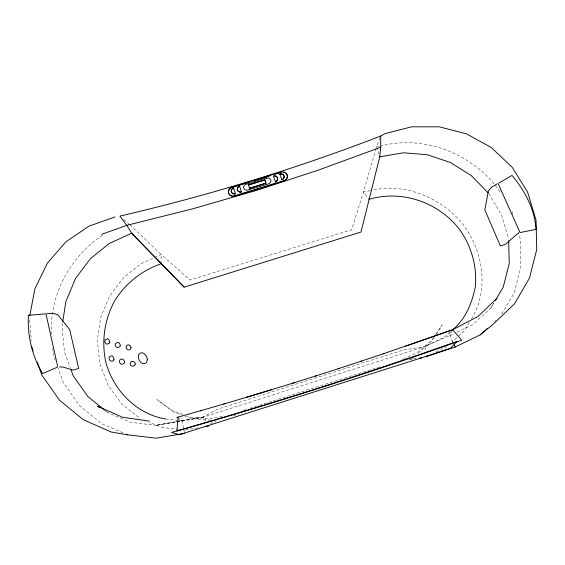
<?xml version="1.0" encoding="UTF-8"?>
<svg xmlns="http://www.w3.org/2000/svg" width="565" height="565" viewBox="0 0 565 565"><rect width="100%" height="100%" fill="white"/><g stroke="black" fill="none" stroke-linecap="round" stroke-linejoin="round"><path stroke-width="0.42" stroke-dasharray="2.83 2.12" d="M161.032 263.834L161.18 254.504L129.484 224.354M62.531 323.138L62.002 326.591L64.452 351.924L70.201 367.589M376.085 148.475L363.528 191.867L351.663 229.708L190.052 280.021L161.18 254.504L140.876 263.742L123.311 277.902L109.603 296.166L100.704 317.445L97.321 340.434L99.814 363.62L108.19 385.422L122.012 404.25L140.417 418.658M378.967 154.33L376.573 146.801L380.429 136.808M450.637 331.634L448.596 336.048L423.814 346.846L202.362 417.394L180.715 421.349L178.413 419.173M452.713 341.705L449.895 335.624L451.965 331.203M501.777 313.963L514.291 292.727L520.937 266.157L520.111 238.536L518.119 231.855M457.021 332.178L472.856 324.508L490.83 308.024L493.93 302.812M469.254 322.551L463.773 331.443L452.021 342.002M471.542 318.851C489.05 290.191 483.308 252.096 464.042 225.675C442.6 198.329 405.727 182.198 371.297 190.511M490.83 308.024L493.93 303.137M433.581 337.446L431.688 340.257L417.245 352.546L405.317 358.146M435.467 334.642L442.077 324.826L441.145 327.057L436.244 334.346M434.28 337.256L430.848 342.362L417.182 353.994M494.763 321.471L496.021 320.306M450.023 332.001L444.111 337.291L425.014 346.458L425.403 350.731M102.576 235.266C70.173 256.51 49.452 295.022 51.464 333.844M202.362 417.394L217.673 409.124L403.424 349.982L423.814 346.846M210.364 423.941L216.395 420.727M449.895 335.624L453.85 333.71M435.989 351.889L446.802 346.691M402.139 359.637L404.519 358.521M243.162 410.416L246.517 409.343M249.871 408.276L381.495 366.304M233.416 415.572L236.763 414.505M222.285 416.426L209.622 418.729L190.193 417.139L186.923 415.946M176.245 421.751L156.053 425.325L130.84 422.38L107.555 412.514L103.981 410.268M177.085 421.603L203.577 416.998L205.837 420.727M203.577 416.998L156.053 425.325L182.043 420.918L184.416 432.543M370.428 190.666L363.528 191.867L369.122 199.325M185.588 430.007L198.597 427.754M376.573 146.801L379.143 146.363M379.998 146.215C424.887 133.997 475.391 154.669 500.894 193.004M410.741 359.065L415.812 358.288M409.145 359.707L415.854 358.683M210.823 420.141L191.57 418.559L185.08 416.193M165.637 418.962L182.135 420.713M178.639 429.259L162.141 427.493L149.266 422.26M182.827 414.449L172.191 410.571L156.915 399.568L173.73 412.047L181.838 415.007M123.015 432.804L101.594 423.651L79.552 405.628L63.167 382.251L57.863 367.589M104.843 410.31L107.555 412.514M123.742 219.347L128.22 223.154L129.011 225.484M178.046 417.097L182.043 420.918M488.866 193.555L501.614 215.103L508.627 238.967M55.215 360.258L53.442 355.371L53.209 352.786M512.123 211.811L512.872 214.319M52.813 348.485L53.124 351.924M29.663 319.917L31.273 340.752"/><path stroke-width="0.85" d="M380.725 136.038C295.799 168.78 208.577 195.532 119.907 216.091L126.807 225.35L131.666 233.253L184.162 287.147L360.971 232.053L379.765 156.844L380.697 147.274L380.725 136.038L385.189 133.594L411.638 126.814L439.273 126.828L466.422 133.82L491.317 147.543L512.222 167.325L527.562 192.029L536.023 220.082L536.75 249.518L529.462 278.142L514.56 303.73L493.111 324.246L480.257 334.84L455.178 347.03L425.954 356.72L428.27 355.604M178.046 417.097L176.916 431.039C272.768 403.791 367.759 373.507 461.69 340.236L452.657 329.727L383.112 353.86M62.8 321.414L65.851 301.562L75.562 278.467L90.365 258.714L109.257 243.451L131.666 233.253L184.162 287.147M29.79 315.581L34.924 288.75L47.439 263.057L65.907 241.806L88.938 226.17L114.985 216.925M495.258 300.58L503.224 287.175L509.242 263.565L508.67 240.725M497.023 298.242L478.004 316.428L452.657 329.727M480.257 334.84L484.671 330.772M485.928 329.607L487.192 328.449M451.986 330.243C465.341 319.889 471.874 303.398 475.229 287.303C477.34 266.772 471.535 246.347 459.627 229.574C438.737 202.411 402.209 189.494 369.122 199.325M517.215 233.959L505.506 244.313L500.378 245.923L484.841 209.799L488.4 190.815L491.373 187.411L497.045 183.893M499.135 182.919L512.017 175.425C524.814 190.511 534.758 209.46 536.079 229.319L520.019 232.561L498.062 183.42M517.872 233.592L518.564 233.232M161.032 263.834C141.504 270.501 125.013 283.814 114.342 301.47C104.468 319.938 101.389 341.267 105.726 361.762C113.071 389.984 136.419 414.244 165.637 418.962M380.697 147.274L318.173 170.185L255.599 190.659L192.107 208.979L126.807 225.35L101.644 234.334M451.322 330.158L405.755 346.14M360.512 361.416L384.44 353.429M421.723 357.779L450.63 348.16L457.05 341.387C362.907 374.736 267.704 405.077 171.633 432.387L179.444 434.69L421.723 357.779L419.209 358.168M337.919 368.825L361.84 360.986M315.298 376.099L339.247 368.394M292.599 383.254L316.626 375.668M283.828 180.68L234.736 195.78A5.057 4.555 -14.3 0 1 228.521 192.926A5.057 4.555 -14.3 0 1 231.961 187.107L280.869 172.078A5.036 4.534 -8.9 0 1 287.154 174.903A5.036 4.534 -8.9 0 1 283.828 180.68L283.884 181.068L234.842 196.161A5.05 4.548 -14.3 0 1 228.437 192.128M232.914 187.234L249.765 182.057M253.134 181.019L269.978 175.842M275.035 174.288L279.244 172.996M248.466 184.932L264.893 179.875L265.995 183.152L249.553 188.286L248.466 184.932L264.914 179.96L266.009 183.23L249.553 188.286M293.934 382.823L246.841 397.23M271.129 389.857L223.705 404.074M200.328 410.84L225.047 403.636M176.69 417.535L201.684 410.402M205.54 426.554L209.008 425.954M379.765 156.844L403.488 152.783L427.281 154.725L450.397 162.487L471.38 175.673L488.266 192.94M184.586 433.376L156.166 438.186L127.775 434.838L111.234 432.034L83.119 419.59L59.41 400.091L41.895 375.16L37.255 362.207M47.093 313.653L53.696 313.434L57.778 314.769L69.707 329.628L78.662 368.401L73.33 370.075L62.687 367.01L59.466 366.968M149.266 421.116L122.464 417.224L97.561 406.235L99.701 407.577M126.193 434.16L127.775 434.838M103.487 409.215L87.9 396.559L73.231 375.831L70.809 369.235M454.119 344.749L455.178 347.03M31.739 346.832L33.194 350.879M281.829 179.776L281.801 179.621A3.305 2.973 -9 0 0 283.983 175.828A3.305 2.973 -9 0 0 279.866 173.985L281.829 179.776A3.298 2.973 -9 0 0 284.004 175.99A3.298 2.973 -9 0 0 279.894 174.14M275.416 182.156L275.325 181.612A3.305 2.973 -9.7 0 0 277.521 177.82A3.305 2.973 -9.7 0 0 273.411 175.969L275.353 181.768A3.305 2.973 -9.7 0 0 274.279 175.969M239.602 186.153L241.474 191.987A3.312 2.98 -13.5 0 1 237.399 190.123A3.312 2.98 -13.5 0 1 239.645 186.309L239.602 186.153A3.312 2.98 -13.5 0 0 237.357 189.967A3.312 2.98 -13.5 0 0 241.439 191.832L241.474 191.987M233.613 187.997L235.478 193.83A3.312 2.98 -14.2 0 1 231.403 191.966A3.312 2.98 -14.2 0 1 233.656 188.145L233.613 187.997A3.312 2.987 -14.2 0 0 231.36 191.81A3.312 2.987 -14.2 0 0 235.436 193.682L235.478 193.83M234.736 195.78L234.842 196.161M231.961 187.107L232.074 187.488M279.866 173.985L279.95 174.536M280.869 172.078L280.932 172.48M228.585 190.935A5.05 4.548 -14.3 0 1 230.873 188.018M285.819 173.342A5.036 4.527 -8.9 0 1 287.303 177.643A5.036 4.527 -8.9 0 1 283.884 181.068M283.524 172.318A5.036 4.527 -8.9 0 1 284.753 172.692M147.324 359.637L146.596 362.476C141.78 366.904 136.349 358.076 139.089 354.008C143.051 350.265 147.098 355.809 147.324 359.637M124.47 362.003L124.145 363.217C121.863 366.261 118.332 362.575 119.731 360.103C121.694 357.751 124.385 359.531 124.47 362.003M135.197 364.079C135.035 367.271 129.858 366.847 130.19 363.486C130.367 360.301 135.515 360.717 135.197 364.079M120.288 345.342L119.964 346.514L117.64 347.63C115.903 347.475 114.653 344.897 115.578 343.428L117.894 342.312L118.629 342.475L119.738 343.668L120.288 345.342M131.024 347.736L130.692 348.909C128.53 351.882 124.964 348.322 126.383 345.921C128.262 343.626 130.925 345.328 131.024 347.736M28.427 315.305C27.191 335.575 32.212 356.12 42.545 373.592L57.093 367.328L57.432 365.393L45.97 313.836L28.427 315.305M113.989 359.51L113.727 360.202C111.227 363.267 108.077 359.375 109.25 356.896L111.743 355.809L112.4 356.007L113.438 357.271L113.989 359.51M109.787 342.482L109.518 343.146L107.046 344.219C105.394 343.824 104.32 341.359 105.076 339.855L107.548 338.774L108.212 338.993L109.243 340.271L109.787 342.482M266.581 178.032L245.952 184.367A3.305 2.98 -12.8 0 0 243.72 188.173A3.305 2.98 -12.8 0 0 247.809 190.038L268.545 183.858A3.305 2.973 -10.5 0 0 270.748 180.066A3.305 2.973 -10.5 0 0 266.645 178.215L266.581 178.032"/></g></svg>
